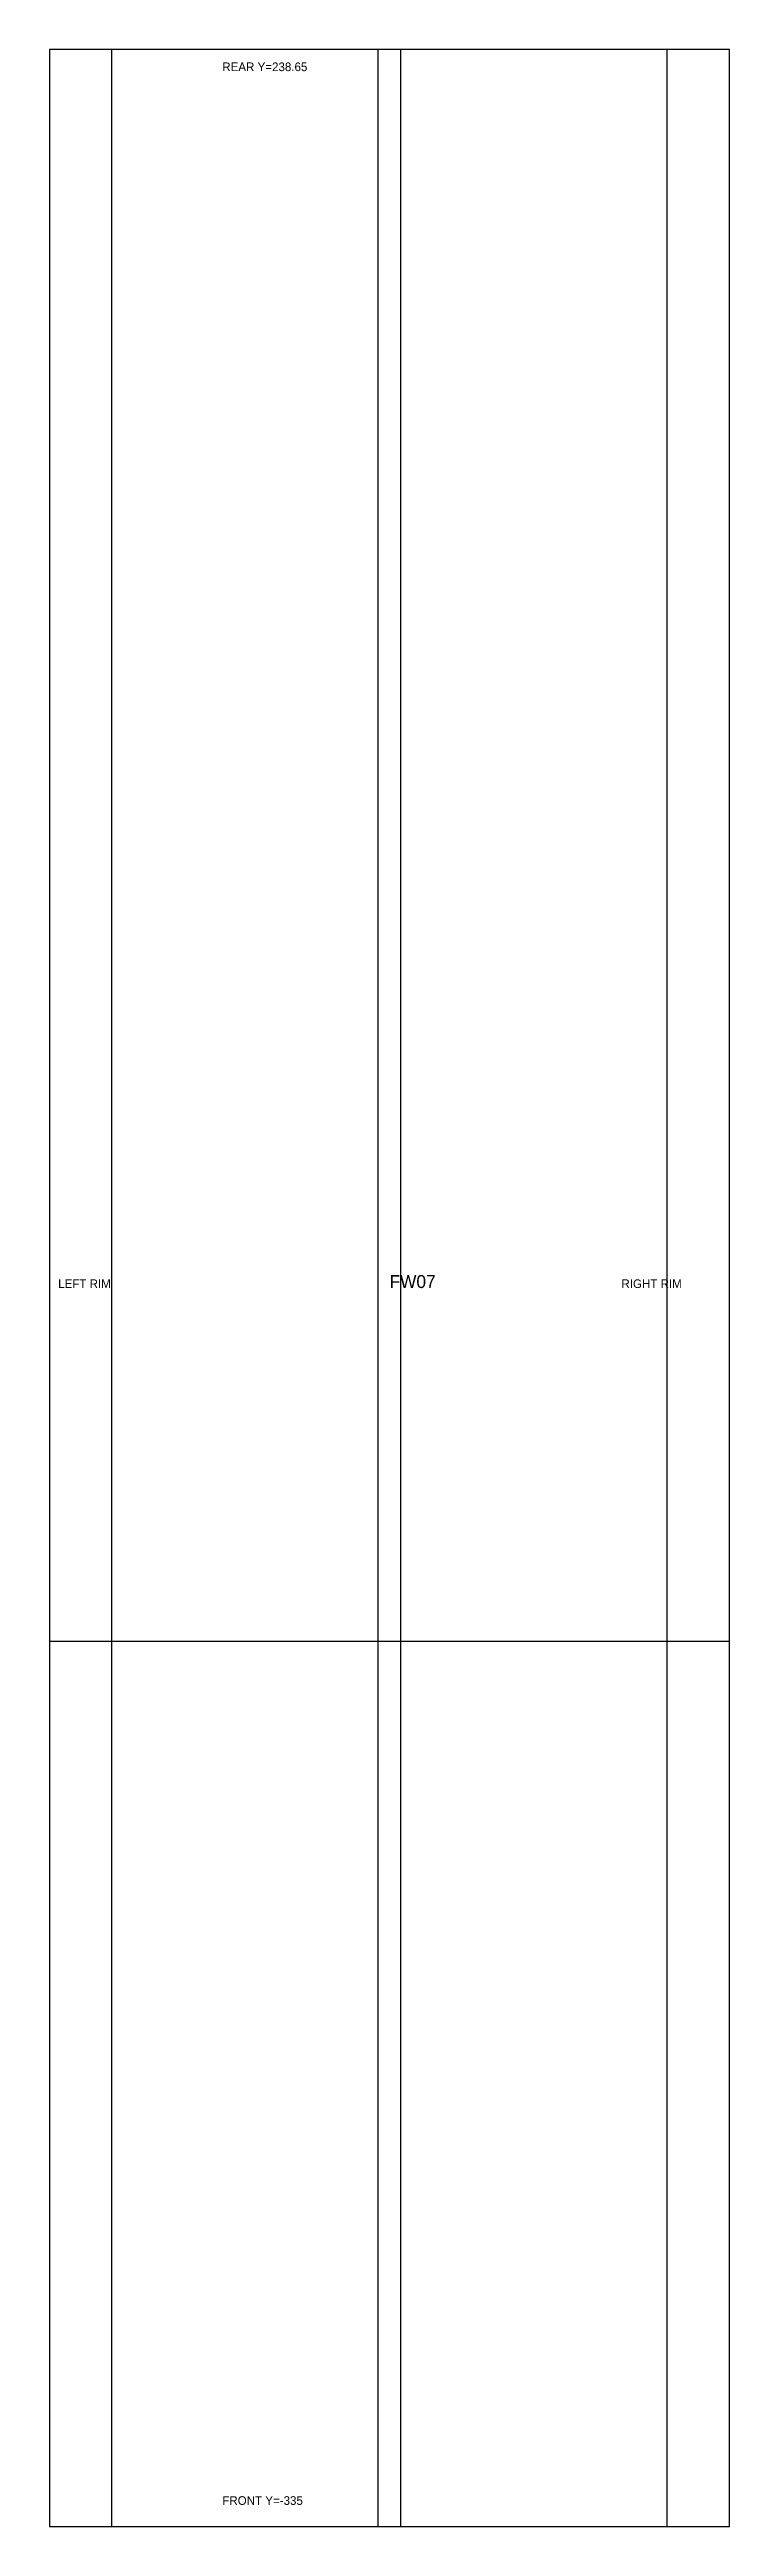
# Model space of a CAD drawing. Header units: millimetres. Extents: x 0 to 157, y 0 to 574.
import ezdxf

# ---------------------------------------------------------------- set-up
doc = ezdxf.new("R2010")
doc.units = ezdxf.units.MM
for name, color, linetype in [('CUT', 7, 'Continuous'), ('LABEL_DO_NOT_CUT', 3, 'Continuous'), ('MARK_DO_NOT_CUT', 5, 'Continuous')]:
    doc.layers.add(name, color=color, linetype=linetype)

msp = doc.modelspace()

# ---------------------------------------------------------------- linework, layer by layer
at = {"layer": 'CUT'}
msp.add_lwpolyline([(157.42, 0), (157.42, 573.65), (0, 573.65), (0, 0)], close=True, dxfattribs=at)
at = {"layer": 'MARK_DO_NOT_CUT'}
for points in [[(14.44, 0), (14.44, 573.65)], [(76.07, 0), (76.07, 573.65)], [(81.35, 0), (81.35, 573.65)], [(142.98, 0), (142.98, 573.65)], [(0, 205), (157.42, 205)]]:
    msp.add_lwpolyline(points, dxfattribs=at)

# ---------------------------------------------------------------- texts
at = {"layer": 'LABEL_DO_NOT_CUT'}
for s, height, p in [('REAR Y=238.65', 2, (40, 568.65)), ('LEFT RIM', 2, (2, 286.82)), ('FW07', 3, (78.71, 286.82)), ('RIGHT RIM', 2, (132.42, 286.82)), ('FRONT Y=-335', 2, (40, 5))]:
    msp.add_text(s, height=height, dxfattribs=at).set_placement(p)

doc.saveas('drawing.dxf')
